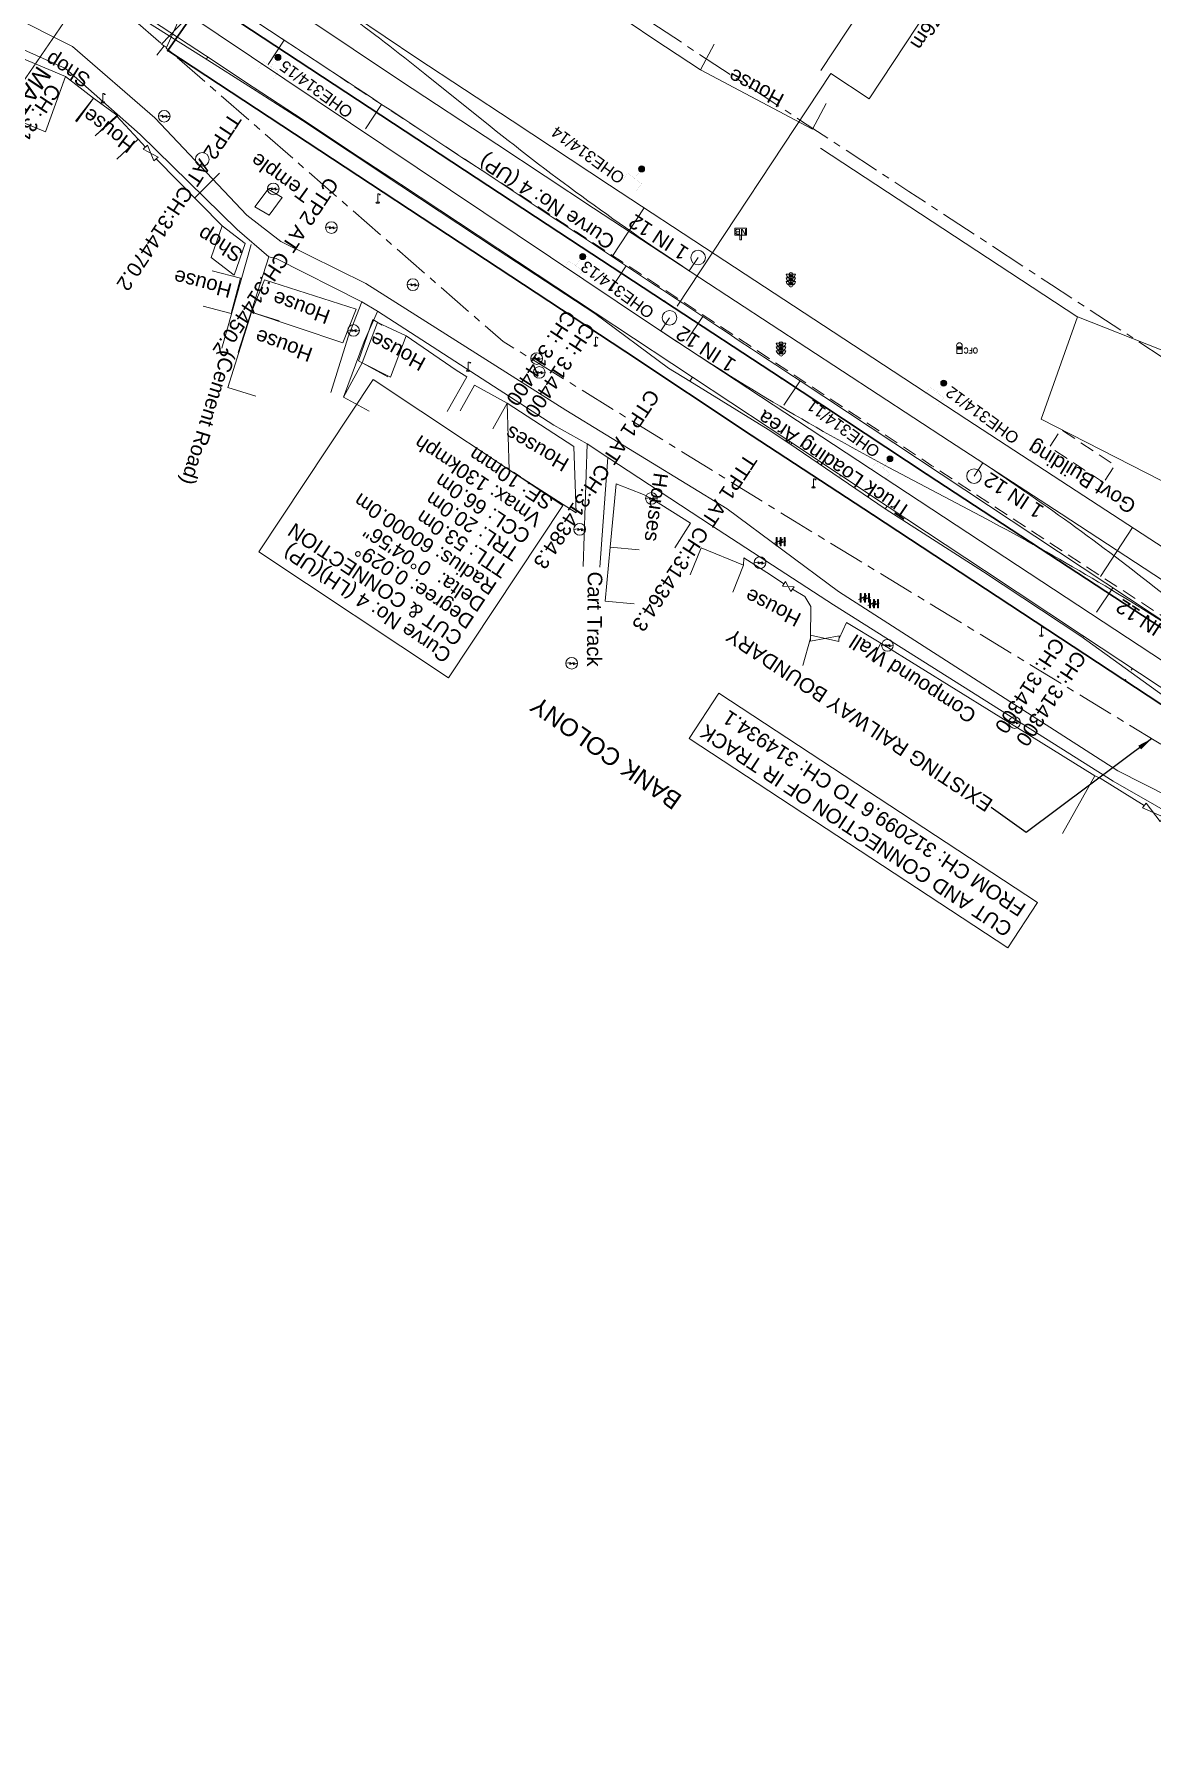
# Model space of a CAD drawing. Header units: metres. Extents: x 628572 to 650094, y 3375792 to 3391117.
# Drawn here: x 633072.2 to 633263.8, y 3388034.6 to 3388325.9 of the extents above; entities that cross this region are included whole.
import ezdxf
from ezdxf.enums import TextEntityAlignment as Align

# ---------------------------------------------------------------- set-up
doc = ezdxf.new("R2010")
doc.units = ezdxf.units.M
doc.header["$MEASUREMENT"] = 0
for name, pattern in [('CENTER', [2, 1.25, -0.25, 0.25, -0.25]), ('DASHED', [0.75, 0.5, -0.25]), ('PHANTOM2', [1.25, 0.625, -0.125, 0.125, -0.125, 0.125, -0.125])]:
    doc.linetypes.add(name, pattern=pattern)
for name, color, linetype, lineweight in [('Arch', 7, 'Continuous', 0), ('Cart Track', 34, 'Continuous', 0), ('Commercial Building Pucca', 251, 'Continuous', 0), ('Compound Wall', 251, 'Continuous', 0), ('DFCC BOUNDARY', 6, 'CENTER', 0), ('Electric Pole', 251, 'Continuous', 0), ('Existing Chainage', 7, 'Continuous', 0), ('Existing IR Track', 143, 'Continuous', 0), ('Existing Railway Boundary', 7, 'CENTER', 0), ('Gate', 251, 'Continuous', 0), ('Grill', 251, 'Continuous', 0), ('Hut', 251, 'Continuous', 0), ('Lamp_Post', 7, 'Continuous', 0), ('MATCH LINE', 7, 'Continuous', 0), ('Name Board', 251, 'Continuous', 0), ('Ofc Pillar', 7, 'Continuous', 0), ('OHE MAST', 8, 'Continuous', 0), ('Parking Area', 251, 'Continuous', 30), ('PROPOSED DFCC TOE LINE', 239, 'Continuous', 0), ('PROPOSED DFCC TOE SLOPES', 239, 'Continuous', 0), ('PROPOSED FORMATION LINE - PLAN', 187, 'Continuous', 0), ('Religious_Place', 251, 'Continuous', 0), ('Residential Building Pucca', 251, 'Continuous', 0), ('Residential Building Semipucca', 251, 'Continuous', 0), ('Sign Board', 251, 'Continuous', 0), ('Subroad Edge', 34, 'Continuous', 0), ('Text', 251, 'Continuous', 0), ('Transformer', 251, 'Continuous', 0), ('Village Name', 251, 'Continuous', 0), ('Water Logged Area', 5, 'Continuous', 0), ('Well', 5, 'Continuous', 0)]:
    doc.layers.add(name, color=color, linetype=linetype, lineweight=lineweight)
for name, color, linetype in [('Cut & Conn', 190, 'Continuous'), ('Cut & Conn curves up', 192, 'Continuous'), ('IR PROPOSALS', 190, 'Continuous')]:
    doc.layers.add(name, color=color, linetype=linetype)
doc.styles.add('NB', font='swissbo.ttf', dxfattribs={"height": 1.5})
doc.styles.add('notes', font='romans.shx', dxfattribs={"height": 2})
doc.styles.get("Standard").update_dxf_attribs({"font": 'arial.ttf'})
doc.styles.add('Style-Arial', font='arial.ttf')
doc.styles.add('Text', font='arial.ttf', dxfattribs={"height": 2})
doc.styles.add('Vill txt', font='arial.ttf', dxfattribs={"height": 3})
doc.dimstyles.new('ISO-25', dxfattribs={"dimtxt": 2.5, "dimasz": 2.5, "dimexe": 1.25, "dimexo": 0.625, "dimtad": 1, "dimtxsty": 'Standard', "dimcen": 2.5, "dimadec": 0, "dimazin": 0, "dimtfac": 1, "dimtmove": 0, "dimatfit": 3, "dimfxl": 1, "dimarcsym": 0})

# ---------------------------------------------------------------- blocks, each defined once
blk = doc.blocks.new('GT')
at = {"layer": 'Gate'}
for p, q in [((-0.5, -0.5), (-0.5, 0.5)), ((-0.5, 0.5), (0.5, -0.5)), ((0.5, 0.5), (0.5, -0.5))]:
    blk.add_line(p, q, dxfattribs=at)
at = {"layer": 'Gate', "flags": 128}
blk.add_lwpolyline([(0.5, 0.5), (-0.5, -0.5)], dxfattribs=at)
blk = doc.blocks.new('EP')
blk.add_hatch(color=8).paths.add_polyline_path([(0.31, -0.24), (0.31, 0), (-0.31, -0.19), (-0.31, 0.07), (-0.93, -0.01), (-0.21, 0.16), (-0.21, -0.05), (0.43, 0.15), (0.41, -0.1), (0.94, -0.01)])
at = {"color": 8}
for p, q in [((-0.93, -0.01), (-0.21, 0.16)), ((-0.31, 0.07), (-0.93, -0.01)), ((-0.31, -0.19), (-0.31, 0.07)), ((0.31, 0), (-0.31, -0.19)), ((-0.21, 0.16), (-0.21, -0.05)), ((-0.21, -0.05), (0.43, 0.15)), ((0.31, -0.24), (0.31, 0)), ((0.43, 0.15), (0.41, -0.1)), ((0.94, -0.01), (0.31, -0.24)), ((0.41, -0.1), (0.94, -0.01))]:
    blk.add_line(p, q, dxfattribs=at)
blk.add_circle((0, 0), 1, dxfattribs=at)
blk = doc.blocks.new('LP')
at = {"flags": 128}
for points in [[(0, 0), (0, 1.5)], [(0.25, 1.35), (0.44, 1.35)]]:
    blk.add_lwpolyline(points, dxfattribs=at)
for centre, radius, start, end in [((0.07, 0.99), 0.519, 57.6425, 97.3165), ((0.34, 1.33), 0.094, 11.7012, 168.0476)]:
    blk.add_arc(centre, radius, start, end)
at = {"extrusion": (0, 0, -1)}
blk.add_ellipse((0, 0.01), major_axis=(0.308, 0), ratio=0.400495, dxfattribs=at)
blk.add_ellipse((0.35, 1.36), major_axis=(0.0017, 0.0438), ratio=0.461056, start_param=1.74022, end_param=4.575836)
blk = doc.blocks.new('NB')
for p, q in [((-0.98, 0.82), (-0.98, 1.98)), ((-0.98, 1.98), (0.98, 1.98)), ((-0.98, 0.82), (0.98, 0.82)), ((-0.13, 0.82), (-0.13, 0)), ((-0.13, 0), (0.13, 0)), ((0.13, 0.82), (0.13, 0)), ((0.98, 1.98), (0.98, 0.82))]:
    blk.add_line(p, q)
at = {"style": 'NB', "width": 1.025371}
blk.add_text('NB', height=0.988, rotation=180, dxfattribs=at).set_placement((-0.02, 1.38), align=Align.MIDDLE_CENTER)
blk = doc.blocks.new('OFC')
at = {"ltscale": 5}
for p, q in [((-0.46, 0), (-0.46, 1.23)), ((-0.46, 0), (0.46, 0)), ((0.46, 0), (0.46, 1.23))]:
    blk.add_line(p, q, dxfattribs=at)
at = {"extrusion": (-1, -8.21066e-11, 0), "elevation": 0.34, "flags": 128}
blk.add_lwpolyline([(-1.13, 1.23), (-1.13, 0), (-0.77, 0), (-0.77, 1.23), (-1.13, 1.23)], close=True, dxfattribs=at)
at = {"extrusion": (-2.00765e-10, 1, 0), "elevation": 1.13, "flags": 128}
blk.add_lwpolyline([(-0.38, 1.23), (-0.38, 0), (0.34, 0), (0.34, 1.23), (-0.38, 1.23)], close=True, dxfattribs=at)
at = {"flags": 128}
blk.add_lwpolyline([(0.38, 1.13), (0.38, 0.77), (-0.34, 0.77), (-0.34, 1.13), (0.38, 1.13)], close=True, dxfattribs=at)
at = {"elevation": 1.23, "flags": 128}
blk.add_lwpolyline([(0.38, 0.77), (0.38, 1.13), (-0.34, 1.13), (-0.34, 0.77), (0.38, 0.77)], close=True, dxfattribs=at)
at = {"extrusion": (-8.0306e-11, -1, 0), "elevation": -0.77, "flags": 128}
blk.add_lwpolyline([(-0.34, 1.23), (-0.34, 0), (0.38, 0), (0.38, 1.23), (-0.34, 1.23)], close=True, dxfattribs=at)
at = {"extrusion": (1, -3.28427e-10, 0), "elevation": 0.38, "flags": 128}
blk.add_lwpolyline([(0.77, 1.23), (0.77, 0), (1.13, 0), (1.13, 1.23), (0.77, 1.23)], close=True, dxfattribs=at)
at = {"ltscale": 5}
blk.add_arc((0, 1.36), 0.48, 343.8979, 196.1021, dxfattribs=at)
at = {"ltscale": 5, "style": 'notes'}
blk.add_text('OFC', height=0.246, rotation=0, dxfattribs=at).set_placement((-0.33, 0.84))
at = {"style": 'notes'}
blk.add_text('OFC', height=0.937, rotation=180, dxfattribs=at).set_placement((3.18, 0.99, -359.18))
blk = doc.blocks.new('SIG')
for color, points in [(1, [(-0.22, 0.42, 0.180295), (-0.01, 0.33, -0.00255), (0.01, 0.33, -0.00255), (0.02, 0.33, 0.180295), (0.23, 0.42, -0.002654), (0.25, 0.44, 0.184495), (0.33, 0.65, 1.000001), (-0.32, 0.65, 0.184495), (-0.24, 0.44, -0.002654)]), (2, [(0.23, -0.23, -0.002654), (0.25, -0.21, 0.184495), (0.33, 0.01, 1.000001), (-0.32, 0.01, 0.184495), (-0.24, -0.21, -0.002654), (-0.22, -0.23, 0.180295), (-0.01, -0.32, -0.00255), (0.01, -0.32, -0.00255), (0.02, -0.32, 0.180295)]), (3, [(0.23, -0.88, -0.002654), (0.25, -0.86, 0.184495), (0.33, -0.64, 1.000001), (-0.32, -0.64, 0.184495), (-0.24, -0.86, -0.002654), (-0.22, -0.88, 0.395599)])]:
    blk.add_hatch(color=color).paths.add_polyline_path(points)
for p, q in [((-0.31, 0.98), (-0.32, -0.9)), ((0.33, -0.9), (0.32, 0.98))]:
    blk.add_line(p, q)
at = {"flags": 128}
for points in [[(-0.31, 0.98), (-0.81, 0.98, 0.198758), (-0.42, 0.41, 0.003814), (-0.31, 0.39)], [(-0.31, 0.33), (-0.81, 0.33, 0.198758), (-0.42, -0.23, 0.003727), (-0.32, -0.26)], [(0.32, 0.98), (0.82, 0.98, -0.198758), (0.44, 0.41, -0.003814), (0.32, 0.39)], [(0.32, 0.33), (0.82, 0.33, -0.198758), (0.44, -0.23, -0.003727), (0.33, -0.26)], [(-0.32, -0.32), (-0.81, -0.32, 0.198758), (-0.42, -0.88, 0.003639), (-0.32, -0.9)], [(0.33, -0.32), (0.82, -0.32, -0.198758), (0.44, -0.88, -0.003639), (0.33, -0.9)]]:
    blk.add_lwpolyline(points, format="xyb", dxfattribs=at)
for centre, radius, start, end in [((0.01, 0.91), 0.324, 12.4049, 167.5951), ((0.01, 0.81), 0.357, 27.7578, 152.2422), ((0.01, -0.9), 0.324, 181.4572, 358.5428)]:
    blk.add_arc(centre, radius, start, end)
blk = doc.blocks.new('TRF')
blk.add_hatch(color=256).paths.add_polyline_path([(-0.18, -0.39), (0.02, 0.04), (-0.98, -0.29), (0.38, 0.42), (0.22, -0.04), (0.98, 0.09)])
for p, q in [((-0.69, 0.72), (-0.69, -0.72)), ((-0.52, 0.72), (-0.69, 0.72)), ((-0.52, -0.72), (-0.52, 0.72)), ((0, 0.72), (0, -0.72)), ((0.17, 0.72), (0, 0.72)), ((0.17, -0.72), (0.17, 0.72)), ((0.7, 0.72), (0.7, -0.72)), ((0.87, 0.72), (0.7, 0.72)), ((0.87, -0.72), (0.87, 0.72)), ((-0.69, -0.72), (-0.52, -0.72)), ((0, -0.72), (0.17, -0.72)), ((0.7, -0.72), (0.87, -0.72))]:
    blk.add_line(p, q)
at = {"flags": 128}
blk.add_lwpolyline([(0.22, -0.04), (0.38, 0.42), (-0.98, -0.29), (0.02, 0.04), (-0.18, -0.39), (0.98, 0.09), (0.22, -0.04)], close=True, dxfattribs=at)
blk = doc.blocks.new('OHE MAST')
h = blk.add_hatch(color=256)
edge = h.paths.add_edge_path()
edge.add_arc((0, 0), 0.514, 0, 360)
at = {"const_width": 0.01, "flags": 128}
for points in [[(1.5, 3.5), (1.5, 2), (-1.5, 2), (-1.5, 3.5)], [(0, 2), (0, 0)]]:
    blk.add_lwpolyline(points, dxfattribs=at)
blk.add_circle((0, 0), 0.514)

msp = doc.modelspace()

# ---------------------------------------------------------------- linework, layer by layer
at = {"layer": 'Arch', "flags": 128}
msp.add_lwpolyline([(633099.8246, 3388297.877), (633104.0179, 3388302.058)], dxfattribs=at)
at = {"layer": 'Cart Track', "flags": 128}
for points in [[(633166.3289, 3388234.6093), (633166.9795, 3388255.6523)], [(633170.5393, 3388253.334), (633169.1699, 3388234.5261)]]:
    msp.add_lwpolyline(points, dxfattribs=at)
at = {"layer": 'Commercial Building Pucca', "flags": 128}
for points in [[(633063.8147, 3388313.4538), (633067.2724, 3388322.9686), (633077.6181, 3388318.6578), (633074.1602, 3388309.1425), (633063.8147, 3388313.4538)], [(633104.4542, 3388293.0199), (633108.398, 3388290.0156), (633106.5106, 3388284.5857), (633102.5581, 3388287.5966), (633104.4542, 3388293.0199)]]:
    msp.add_lwpolyline(points, close=True, dxfattribs=at)
msp.add_lwpolyline([(633076.0719, 3388314.3563), (633077.6181, 3388318.6578), (633082.4158, 3388314.9275), (633079.3467, 3388310.9802)], dxfattribs=at)
at = {"layer": 'Compound Wall', "flags": 128}
for points in [[(633148.986, 3388344.9446), (633164.2392, 3388334.3175), (633166.7471, 3388332.8503), (633174.3478, 3388327.8187), (633178.4116, 3388325.0474), (633186.4232, 3388319.7739)], [(633091.3002, 3388306.5288), (633090.0463, 3388307.9169)], [(633104.4542, 3388293.0199), (633093.1151, 3388304.5047)], [(633207.0042, 3388306.3643), (633250.9231, 3388277.5091), (633308.6986, 3388254.6407)], [(633131.881, 3388275.9958), (633130.245, 3388276.981), (633127.8225, 3388269.8961), (633128.4515, 3388269.5601)], [(633143.0045, 3388261.2137), (633146.3573, 3388267.1778), (633144.5664, 3388268.3129), (633135.9948, 3388274.1805)], [(633200.7237, 3388231.6538), (633198.4258, 3388233.199), (633197.1449, 3388234.0311), (633193.8531, 3388236.1183), (633193.808, 3388234.8863)], [(633205.286, 3388222.3385), (633205.3184, 3388227.7775), (633204.2936, 3388229.4815), (633202.1887, 3388230.7477)], [(633262.4689, 3388193.6573), (633254.8975, 3388198.3124), (633253.9996, 3388198.7545), (633243.1411, 3388205.4851), (633217.351, 3388221.4706), (633211.4622, 3388225.058), (633210.16, 3388222.2901)], [(633203.9609, 3388217.642), (633205.286, 3388222.3385)], [(633215.7708, 3388218.4867), (633217.351, 3388221.4706)], [(633253.9996, 3388198.7545), (633248.4393, 3388188.8629)]]:
    msp.add_lwpolyline(points, dxfattribs=at)
at = {"layer": 'Cut & Conn', "linetype": 'Continuous', "lineweight": 0, "flags": 128}
for points in [[(633170.9149, 3388282.0105), (633173.674, 3388286.1803)], [(633254.2894, 3388226.7995), (633257.0503, 3388230.9681)]]:
    msp.add_lwpolyline(points, dxfattribs=at)
at = {"layer": 'Cut & Conn curves up', "lineweight": 0, "flags": 128}
for points in [[(633115.0897, 3388324.8958), (633112.3349, 3388320.7232)], [(633131.7796, 3388313.8754), (633129.024, 3388309.7033)], [(633186.8026, 3388277.491), (633184.0424, 3388273.3219)], [(633203.4778, 3388266.4486), (633200.7169, 3388262.2799)]]:
    msp.add_lwpolyline(points, dxfattribs=at)
at = {"layer": 'Cut & Conn curves up', "lineweight": 0}
msp.add_lwpolyline([(633143.2273, 3388215.5452), (633110.7159, 3388237.1488), (633130.3461, 3388266.6904), (633162.8575, 3388245.0868)], close=True, dxfattribs=at)
at = {"layer": 'DFCC BOUNDARY', "ltscale": 5, "flags": 128}
msp.add_lwpolyline([(634429.4889, 3387513.4105), (634426.1895, 3387508.3988), (634419.7931, 3387512.5211), (634404.4991, 3387522.3747), (634378.1359, 3387539.6578), (634351.712, 3387556.981), (634335.9664, 3387567.3032), (634320.2886, 3387577.5811), (634304.8024, 3387587.7611), (634289.3462, 3387597.9214), (634272.346, 3387609.0946), (634255.2778, 3387620.3125), (634239.2043, 3387630.8892), (634222.9323, 3387641.5963), (634207.0037, 3387652.0409), (634191.0838, 3387662.4797), (634175.1238, 3387673.0005), (634159.2052, 3387683.4942), (634142.3072, 3387694.5871), (634125.4714, 3387705.639), (634108.1406, 3387717.0123), (634090.8156, 3387728.3817), (634074.7588, 3387738.9565), (634058.5467, 3387749.6288), (634041.5346, 3387760.8181), (634024.4481, 3387772.0564), (634009.347, 3387782.0356), (633994.1171, 3387792.0999), (633978.7581, 3387802.1521), (633963.4261, 3387812.1867), (633948.4915, 3387821.9886), (633933.5729, 3387831.7799), (633915.6253, 3387843.5591), (633881.1974, 3387866.1587), (633864.6302, 3387877.0361), (633849.6344, 3387886.8809), (633834.5936, 3387896.7552), (633829.2074, 3387900.2982), (633839.0778, 3387915.3506), (633828.4043, 3387922.4271), (633812.2617, 3387933.1296), (633797.354, 3387942.9725), (633782.5264, 3387952.7625), (633765.3231, 3387964.1776), (633748.0988, 3387975.6067), (633732.5065, 3387985.9713), (633716.8561, 3387996.3745), (633699.5737, 3388007.8273), (633682.3675, 3388019.2296), (633666.2722, 3388029.8685), (633650.3556, 3388040.3891), (633634.8738, 3388050.6626), (633627.3024, 3388055.6866), (633627.2813, 3388055.7179), (633609.8973, 3388067.2236), (633602.2022, 3388055.5281), (633595.2427, 3388060.098), (633578.8436, 3388070.8663), (633564.5675, 3388080.2056), (633547.4844, 3388091.4779), (633530.0073, 3388102.9177), (633512.5564, 3388114.3403), (633498.9838, 3388123.2488), (633478.7149, 3388136.5747), (633475.9757, 3388132.3917), (633466.8512, 3388138.3907), (633450.5143, 3388149.1452), (633434.7232, 3388159.4875), (633418.1779, 3388170.3241), (633402.6228, 3388180.5383), (633386.7801, 3388190.9414), (633369.5535, 3388202.2641), (633352.3136, 3388213.5955), (633333.4781, 3388225.9568), (633314.6789, 3388238.2943), (633299.7464, 3388248.1103), (633284.7932, 3388257.9399), (633265.7087, 3388270.4181), (633246.5851, 3388282.9206), (633234.3751, 3388290.9157), (633222.1433, 3388298.9251), (633203.8791, 3388310.9031), (633185.6706, 3388322.8445), (633169.1062, 3388333.7518), (633152.7043, 3388344.5522), (633136.6526, 3388355.3307), (633120.6995, 3388366.0431), (633093.1881, 3388384.8291), (633088.3444, 3388388.1366), (633069.1887, 3388401.33), (633056.4484, 3388410.1094), (633046.7317, 3388416.8512), (633039.4302, 3388421.8772), (633030.212, 3388428.258), (633012.2457, 3388440.688), (632996.9051, 3388451.2537), (632992.1416, 3388454.565), (632977.2134, 3388464.8591), (632959.2754, 3388477.1351), (632957.0223, 3388478.7144), (632938.3558, 3388491.398), (632925.836, 3388499.7971), (632902.7424, 3388515.0273), (632890.8353, 3388522.8009), (632885.7488, 3388525.9863), (632868.7141, 3388537.1993), (632847.8113, 3388559.867)], dxfattribs=at)
at = {"layer": 'Existing Chainage', "color": 7, "linetype": 'Continuous', "lineweight": 13, "flags": 128}
for points in [[(633171.289, 3388287.7616), (633176.7794, 3388296.1196)], [(633254.9553, 3388232.943), (633260.4242, 3388241.3151)]]:
    msp.add_lwpolyline(points, dxfattribs=at)
at = {"layer": 'Existing IR Track', "color": 88, "linetype": 'DASHED', "ltscale": 5, "flags": 128}
msp.add_lwpolyline([(633655.2558, 3387968.8454), (633651.3204, 3387971.3978), (633618.9693, 3387992.5343), (633588.2438, 3388012.7388), (633555.5721, 3388034.1031), (633524.2034, 3388054.4683), (633489.5286, 3388078.1213), (633461.7389, 3388095.8322), (633429.7692, 3388117.3358), (633397.98, 3388138.1201), (633365.2232, 3388159.5832), (633331.9342, 3388181.5017), (633305.6101, 3388199.5599), (633293.819, 3388207.6162), (633281.4239, 3388215.7519), (633264.447, 3388226.8212), (633226.0824, 3388251.9169), (633201.4886, 3388268.1225), (633165.1673, 3388291.9881), (633131.8644, 3388313.7708), (633100.0164, 3388334.8736), (633069.8468, 3388355.0655), (633066.6826, 3388357.1272), (633052.312, 3388366.5682), (633049.0719, 3388368.7399), (633046.1212, 3388370.658), (633034.399, 3388378.4057), (633025.0907, 3388384.5662), (633008.4566, 3388395.4793), (632989.5886, 3388407.849), (632964.854, 3388424.1264), (632944.356, 3388437.5642), (632916.4413, 3388455.8732), (632896.2201, 3388469.1828), (632879.7564, 3388480.0129), (632866.3179, 3388488.8026), (632862.5514, 3388491.262), (632858.682, 3388493.7589), (632841.7019, 3388504.9599)], dxfattribs=at)
at = {"layer": 'Existing IR Track', "flags": 128}
for points in [[(633387.6524, 3388157.7349), (633371.9809, 3388168.0437), (633354.5789, 3388179.482), (633337.3728, 3388190.7916), (633318.5254, 3388203.1652), (633299.7184, 3388215.5124), (633284.7778, 3388225.3389), (633269.6304, 3388235.3013), (633250.8001, 3388247.6018), (633232.0722, 3388259.8341), (633219.447, 3388268.1089), (633207.4867, 3388275.9479), (633188.9466, 3388288.1269), (633170.8125, 3388300.0392), (633154.1531, 3388311.0423), (633137.8355, 3388321.8196), (633121.512, 3388332.8351), (633105.4526, 3388343.6732), (633073.3288, 3388365.7227), (633059.2773, 3388375.4418)], [(633385.0584, 3388153.7896), (633369.2156, 3388164.1927), (633351.9773, 3388175.5232), (633334.7374, 3388186.8546), (633315.9206, 3388199.2036), (633297.1214, 3388211.5411), (633282.1688, 3388221.3703), (633267.2484, 3388231.1783), (633248.1968, 3388243.635), (633229.0745, 3388256.1367), (633216.8452, 3388264.1444), (633204.6135, 3388272.1538), (633186.3303, 3388284.1442), (633168.0968, 3388296.1019), (633151.5075, 3388307.0257), (633134.9851, 3388317.9053), (633118.8136, 3388328.7643), (633102.757, 3388339.5462), (633075.1428, 3388358.4025)]]:
    msp.add_lwpolyline(points, dxfattribs=at)
at = {"layer": 'Existing Railway Boundary', "ltscale": 5, "flags": 128}
msp.add_lwpolyline([(631983.38, 3389039.032), (631997.7807, 3389029.4226), (631998.0481, 3389028.4172), (632017.689, 3389013.381), (632054.7643, 3388986.9088), (632106.6339, 3388955.856), (632154.9467, 3388925.0992), (632230.8669, 3388875.9972), (632261.2753, 3388857.0709), (632290.5359, 3388840.2738), (632385.6616, 3388776.6365), (632400.5735, 3388766.5357), (632397.5375, 3388762.1235), (632395.5364, 3388759.1088), (632389.2973, 3388750.367), (632386.7075, 3388746.9674), (632380.0799, 3388739.4039), (632361.8258, 3388715.063), (632365.1364, 3388712.5802), (632373.8273, 3388706.8724), (632388.4278, 3388697.2834), (632403.5607, 3388687.3436), (632418.7904, 3388677.3402), (632434.5002, 3388667.0345), (632450.2517, 3388656.7014), (632466.7864, 3388645.8571), (632483.3195, 3388635.0137), (632501.7611, 3388622.9148), (632520.2525, 3388610.7831), (632536.8197, 3388599.9238), (632553.3588, 3388589.0829), (632565.8495, 3388580.885), (632578.4671, 3388572.604), (632596.9196, 3388560.5289), (632615.4939, 3388548.3741), (632635.6038, 3388535.295), (632652.8405, 3388523.9973), (632669.9946, 3388512.743), (632686.4084, 3388501.9869), (632696.8068, 3388495.1588), (632732.8678, 3388550.0585), (632815.552, 3388494.313), (632865.8266, 3388462.6693), (632954.7858, 3388408.1832), (633025.1519, 3388369.9037), (633056.7277, 3388353.8904), (633065.1399, 3388349.0145), (633088.5914, 3388328.9973), (633152.5885, 3388273.22), (633202.5468, 3388242.3953), (633264.4413, 3388204.6969), (633318.529, 3388171.7998), (633353.1394, 3388148.7029), (633406.9301, 3388112.3266), (633420.502, 3388103.4378), (633436.8123, 3388092.7008), (633466.2362, 3388073.356), (633479.8402, 3388064.4269), (633497.3225, 3388052.9837), (633514.7073, 3388041.6043), (633531.7969, 3388030.3277), (633546.129, 3388020.9518), (633562.4852, 3388010.2117), (633576.5949, 3388000.9466), (633594.4174, 3387989.2137), (633606.8568, 3387981.0241), (633607.7091, 3387982.3188), (633610.8424, 3387980.256), (633626.8506, 3387969.7582), (633642.9494, 3387959.201), (633660.1619, 3387947.8844), (633677.4438, 3387936.5221), (633693.0899, 3387926.2037), (633708.7685, 3387915.8637), (633726.0343, 3387904.4973), (633743.3468, 3387893.1002), (633758.2779, 3387883.3197), (633773.1647, 3387873.5681), (633789.2894, 3387862.9617), (633805.4356, 3387852.3412), (633820.4764, 3387842.4668), (633835.4704, 3387832.6232), (633852.0416, 3387821.7432), (633886.4734, 3387799.1411), (633904.4207, 3387787.3621), (633919.3393, 3387777.5707), (633934.3023, 3387767.7502), (633949.6629, 3387757.6969), (633964.9235, 3387747.7091), (633980.0551, 3387737.7098), (633995.2041, 3387727.6988), (634012.3387, 3387716.4289), (634029.3333, 3387705.2512), (634045.5362, 3387694.5849), (634061.6293, 3387683.9862), (634078.9907, 3387672.5929), (634096.3149, 3387661.224), (634113.1506, 3387650.1721), (634130.0059, 3387639.1072), (634145.8823, 3387628.6414), (634161.8963, 3387618.085), (634177.8703, 3387607.6107), (634193.7633, 3387597.1895), (634209.9993, 3387586.506), (634226.097, 3387575.9134), (634243.1652, 3387564.6955), (634260.1615, 3387553.5249), (634275.6177, 3387543.3646), (634291.1318, 3387533.1662), (634296.8083, 3387529.4449), (634291.9143, 3387522.0113), (634301.9583, 3387515.4268), (634317.7028, 3387505.1053), (634344.1271, 3387487.7818), (634370.6963, 3387470.3636), (634386.1901, 3387460.3813), (634401.9429, 3387450.229), (634426.4972, 3387434.0857), (634451.3792, 3387417.727), (634475.9114, 3387401.5928), (634500.3759, 3387385.5031), (634523.6732, 3387370.1555), (634547.0997, 3387354.7227), (634564.8006, 3387343.068), (634582.571, 3387331.3674), (634601.3879, 3387318.9723), (634620.2858, 3387306.5238), (634639.3106, 3387294.0156), (634658.1243, 3387281.6461), (634679.4814, 3387267.2836), (634702.026, 3387254.0413), (634712.9167, 3387246.4104), (634726.0042, 3387238.4627), (634737.8854, 3387230.0656), (634750.9438, 3387221.7267), (634764.9008, 3387212.4131), (634775.612, 3387204.6159), (634789.3703, 3387195.959), (634801.4607, 3387188.869), (634814.7172, 3387180.8194), (634815.4987, 3387180.2694), (634827.9598, 3387171.3498), (634840.5994, 3387164.128), (634854.2176, 3387155.5292), (634871.8787, 3387143.9515), (634877.6173, 3387139.7695), (634887.5373, 3387132.4757), (634902.4262, 3387121.5277), (634921.3448, 3387107.4791), (634940.6674, 3387093.1306), (634962.2421, 3387077.0753), (634984.1126, 3387060.8), (635000.5185, 3387048.6195), (635017.0238, 3387036.3652), (635035.7455, 3387022.426), (635054.4369, 3387008.5092), (635082.1937, 3386987.9155), (635109.8573, 3386967.3911), (635134.2436, 3386949.2611), (635158.5309, 3386931.2047), (635180.7563, 3386914.7058), (635202.7867, 3386898.3516), (635206.1213, 3386895.8016), (635211.1242, 3386892.0437), (635230.1367, 3386877.9281), (635249.207, 3386863.7701), (635270.9723, 3386847.61), (635292.819, 3386831.3895), (635313.1117, 3386816.3456), (635333.3618, 3386801.3334), (635352.372, 3386787.2182), (635371.5331, 3386772.9909), (635390.4616, 3386758.9197), (635409.8226, 3386744.527), (635427.2062, 3386731.6093), (635445.0434, 3386718.3546), (635461.6171, 3386706.0794), (635478.4695, 3386693.5976), (635493.4196, 3386682.4884), (635508.6023, 3386671.2062), (635518.0063, 3386664.2196), (635527.5618, 3386657.1206), (635543.461, 3386645.2907), (635559.7145, 3386633.1978), (635591.676, 3386610.2688), (635606.0755, 3386599.5015), (635620.6466, 3386588.6057), (635636.5434, 3386576.7606), (635652.3995, 3386564.9458), (635668.2493, 3386553.1365), (635683.9787, 3386541.4169), (635700.2614, 3386528.9886), (635716.7419, 3386516.4094), (635732.9183, 3386504.3569), (635749.0007, 3386492.3748), (635764.9276, 3386480.5277), (635780.91, 3386468.6394), (635796.8963, 3386456.7694), (635812.8908, 3386444.8934), (635829.3631, 3386432.6938), (635845.7912, 3386420.527), (635861.6814, 3386408.7334), (635877.6317, 3386396.8953), (635893.2055, 3386385.3425), (635908.8769, 3386373.7174), (635925.058, 3386361.6972), (635941.2668, 3386349.6564), (635956.6865, 3386338.1889), (635972.0823, 3386326.7391), (635987.7899, 3386315.0493), (636003.5308, 3386303.3347), (636019.0977, 3386291.765), (636034.6476, 3386280.2079), (636050.7681, 3386268.2256), (636066.8961, 3386256.2378), (636083.1084, 3386244.1987), (636099.3561, 3386232.1333), (636114.134, 3386221.1471), (636147.8198, 3386196.1265), (636166.7058, 3386182.1085), (636182.4635, 3386170.4111), (636198.2037, 3386158.7268), (636214.3364, 3386146.7471), (636230.3919, 3386134.8247), (636230.9614, 3386134.4025), (636228.154, 3386130.995), (636300.9317, 3386076.4069), (636382.1931, 3386014.4435), (636463.0816, 3385952.0584), (636544.2755, 3385889.3268), (636568.8921, 3385871.1182), (636613.4471, 3385839.7025), (636628.0709, 3385853.6506), (636650.5128, 3385835.4717), (636693.9069, 3385800.1065), (636686.7095, 3385790.4003), (636696.0629, 3385782.3378), (636710.473, 3385769.9165), (636766.0138, 3385726.4206), (636849.4668, 3385668.9836), (636931.64, 3385608.8479), (637013.8419, 3385548.1951), (637096.6082, 3385488.6336), (637121.9489, 3385470.2058), (637176.9181, 3385426.1737), (637258.1753, 3385363.4078), (637340.1494, 3385301.7514), (637422.2947, 3385241.0852), (637447.0788, 3385223.2045), (637528.2227, 3385160.8768), (637610.9552, 3385100.7612), (637694.8717, 3385041.953), (637753.3499, 3385002.2846), (637771.5944, 3384989.982), (637771.5944, 3384979.4924), (637852.0915, 3384922.0343), (637935.0162, 3384862.0714), (637993.4351, 3384821.4573), (638019.0158, 3384803.2052), (638102.4107, 3384745.0584), (638178.9785, 3384688.3398), (638237.6603, 3384636.8079), (638344.701, 3384557.2221), (638427.4112, 3384496.8586), (638508.4228, 3384435.5926), (638565.3238, 3384391.9743), (638589.782, 3384373.2765), (638631.8324, 3384337.8543), (638619.2503, 3384320.7689), (638700.6253, 3384258.2275), (638758.2306, 3384210.1286), (638748.4263, 3384194.4881), (638832.9819, 3384135.241), (638898.2751, 3384089.8354), (638910.685, 3384104.7359), (638994.0238, 3384045.8483), (639077.2216, 3383986.384), (639102.1383, 3383968.0886), (639159.8745, 3383926.5901), (639184.8741, 3383908.5552), (639242.6613, 3383867.4991), (639268.1519, 3383849.1332), (639327.9549, 3383811.5106), (639354.2186, 3383795.0507), (639414.5653, 3383756.9689), (639440.0428, 3383739.3736), (639498.3493, 3383699.1058), (639523.8465, 3383681.6785), (639574.9736, 3383646.7331), (639583.1624, 3383652.0276), (639689.1575, 3383571.5368), (639770.3529, 3383510.1038), (639826.8338, 3383467.0843), (639851.6063, 3383448.3401), (639907.8381, 3383405.1303), (639928.7552, 3383389.2727), (639932.4136, 3383385.8226), (639987.4639, 3383341.8457), (640012.7135, 3383323.0928), (640093.1273, 3383262.0565), (640171.8725, 3383196.1592), (640228.3322, 3383153.381), (640311.5957, 3383095.2106), (640394.8641, 3383036.2274), (640477.4145, 3382977.0386), (640559.1827, 3382915.4685), (640665.4567, 3382835.3045), (640720.6935, 3382789.5682), (640744.1896, 3382769.9043), (640801.5333, 3382727.7921), (640884.497, 3382668.355), (640967.4181, 3382609.4811), (641049.3321, 3382547.9775), (641130.842, 3382487.0083), (641212.6929, 3382426.3203), (641295.2397, 3382366.2732), (641377.1032, 3382305.6407), (641458.6913, 3382244.4694), (641539.788, 3382182.3426), (641622.1383, 3382122.0097), (641702.364, 3382062.6427), (641784.5528, 3382001.6936), (641867.0132, 3381941.5198), (641973.939, 3381862.1361), (642047.1447, 3381806.5386), (642111.3474, 3381756.247), (642135.5451, 3381737.1522), (642191.6481, 3381692.8805), (642216.3665, 3381674.0919), (642297.8377, 3381612.4104), (642380.4062, 3381552.4772), (642463.3246, 3381492.4122), (642545.7114, 3381431.7783), (642627.5896, 3381371.9523), (642710.042, 3381311.7191), (642794.2249, 3381254.3826), (642875.8129, 3381193.2771), (642956.3456, 3381130.3141), (643036.4583, 3381067.3443), (643117.185, 3381004.8095), (643172.4593, 3380960.8682), (643197.158, 3380942.1115), (643255.3116, 3380901.5691), (643282.0179, 3380885.9855), (643340.0019, 3380844.3971), (643414.9945, 3380785.1482), (643451.8986, 3380756.7808), (643532.8037, 3380694.4612), (643535.2972, 3380692.6635), (643551.2784, 3380680.8194), (643567.3357, 3380668.919), (643583.0638, 3380657.2952), (643598.7082, 3380645.7333), (643614.3081, 3380634.1892), (643630.1523, 3380622.4653), (643650.0814, 3380608.0318), (643669.585, 3380593.9065), (643682.7179, 3380584.1884), (643695.5222, 3380574.7117), (643709.3225, 3380564.4893), (643722.9637, 3380554.3847), (643737.887, 3380543.3483), (643752.8235, 3380532.3022), (643768.2592, 3380520.8389), (643783.7331, 3380509.3472), (643799.7855, 3380497.4973), (643815.9413, 3380485.5714), (643832.7782, 3380473.1288), (643849.7289, 3380460.6021), (643866.059, 3380448.5159), (643882.3496, 3380436.4589), (643898.3816, 3380424.7148), (643914.2305, 3380413.1048), (643929.3278, 3380401.9147), (643944.4267, 3380390.7231), (643959.7518, 3380379.1349), (643975.3902, 3380367.3097), (643987.907, 3380358.1055), (644000.1603, 3380349.0958), (644017.4569, 3380336.3184), (644034.4669, 3380323.7528), (644046.4455, 3380314.9727), (644249.4258, 3380165.3983), (644621.007, 3379887.6965), (644676.9944, 3379845.4482), (644702.8645, 3379825.9912), (644738.6024, 3379799.4801), (644742.2817, 3379796.7418), (644771.2557, 3379773.8192), (644804.6479, 3379750.2058), (644834.554, 3379728.6172), (644848.5372, 3379718.5093), (644863.2911, 3379707.9396), (644878.1999, 3379697.2589), (644893.8111, 3379686.127), (644909.381, 3379675.0245), (644918.4816, 3379668.5863), (644935.1691, 3379656.7791), (644907.7997, 3379620.3367), (644936.8456, 3379598.666), (644961.4527, 3379618.4234), (645145.9779, 3379481.4776), (645154.4712, 3379493.1591), (645276.7247, 3379402.534), (645270.2115, 3379393.7381), (645468.3754, 3379252.8811), (645478.6859, 3379267.1096), (645498.5589, 3379252.3702), (645510.5872, 3379243.9988), (645510.5872, 3379243.9988), (645531.3517, 3379228.922), (645544.8911, 3379218.91), (645549.0311, 3379215.8257)], dxfattribs=at)
at = {"layer": 'Grill', "flags": 128}
msp.add_lwpolyline([(633094.4875, 3388323.8886), (633093.2734, 3388322.3247)], dxfattribs=at)
at = {"layer": 'Hut', "color": 88, "linetype": 'DASHED', "ltscale": 5, "flags": 128}
msp.add_lwpolyline([(633255.491, 3388249.0088), (633246.2574, 3388255.1035), (633248.1677, 3388258.1273), (633257.4013, 3388252.0326), (633255.491, 3388249.0088)], close=True, dxfattribs=at)
at = {"layer": 'IR PROPOSALS', "linetype": 'Continuous', "lineweight": 0}
for p, q in [((633184.4819, 3388285.3564), (633186.0118, 3388287.5968)), ((633179.5963, 3388275.0375), (633181.1262, 3388277.278)), ((633234.8186, 3388252.3813), (633233.2887, 3388250.1408))]:
    msp.add_line(p, q, dxfattribs=at)
at = {"layer": 'IR PROPOSALS', "linetype": 'Continuous', "lineweight": 0, "flags": 128}
for points in [[(633005.3366, 3388390.6501), (633017.9238, 3388382.2456, 0.00993225), (633037.4473, 3388369.7631, -0.01048092), (633058.0346, 3388356.5686), (633177.8795, 3388276.1671), (633464.7937, 3388087.4008), (633591.8294, 3388003.2666), (633707.3008, 3387929.2386), (633752.2019, 3387899.7159), (633755.1075, 3387899.6122)], [(633533.4897, 3388047.8857), (633203.4778, 3388266.4486), (633201.3934, 3388267.829), (633199.3091, 3388269.2094), (633197.2248, 3388270.5898), (633195.1404, 3388271.9701), (633193.056, 3388273.3504), (633190.9716, 3388274.7307), (633188.8871, 3388276.1109), (633186.8026, 3388277.491, 0.00027485), (633131.7796, 3388313.8754), (633129.6934, 3388315.2532), (633127.6073, 3388316.6308), (633125.5211, 3388318.0084), (633123.4349, 3388319.386), (633121.3486, 3388320.7635), (633119.2624, 3388322.1409), (633117.1761, 3388323.5184), (633115.0897, 3388324.8958), (633073.0479, 3388352.653)], [(633184.4819, 3388285.3564, -0.02388268), (633150.3877, 3388310.1215), (633139.2078, 3388319.0879, 0.01994288), (633110.8968, 3388339.9949)], [(633271.0355, 3388221.6977, 0.02339247), (633235.5146, 3388242.7197), (633218.7044, 3388251.6344, -0.02583303), (633179.596, 3388275.0378)], [(633234.8186, 3388252.3813, -0.02195036), (633266.1423, 3388229.5975), (633285.5716, 3388214.1173, 0.02195027), (633316.8951, 3388191.3336)]]:
    msp.add_lwpolyline(points, format="xyb", dxfattribs=at)
at = {"layer": 'IR PROPOSALS', "lineweight": 13, "flags": 128}
for points in [[(633207.0557, 3388319.6542), (633236.3199, 3388364.0624)], [(633182.4097, 3388279.2884), (633208.7645, 3388319.1705), (633215.3404, 3388314.8425), (633243.9883, 3388358.3008)]]:
    msp.add_lwpolyline(points, dxfattribs=at)
at = {"layer": 'IR PROPOSALS', "lineweight": 0}
msp.add_lwpolyline([(633244.1861, 3388177.0028), (633239.0747, 3388169.2338), (633184.4569, 3388205.1678), (633189.5683, 3388212.9368)], close=True, dxfattribs=at)
at = {"layer": 'IR PROPOSALS', "linetype": 'Continuous', "lineweight": 0}
for centre in [(633186.0118, 3388287.5968), (633181.1262, 3388277.278), (633233.2887, 3388250.1408)]:
    msp.add_circle(centre, 1.2487, dxfattribs=at)
at = {"layer": 'MATCH LINE', "linetype": 'PHANTOM2', "ltscale": 15, "const_width": 0.2}
msp.add_lwpolyline([(633110.181, 3388375.7841), (633052.4544, 3388291.6825)], dxfattribs=at)
at = {"layer": 'Parking Area', "flags": 128}
msp.add_lwpolyline([(633286.6803, 3388196.9569), (633215.8986, 3388243.5337), (633195.1146, 3388257.1462), (633173.4676, 3388271.5368), (633095.1274, 3388323.1055), (633101.3341, 3388332.0491), (633164.143, 3388290.6555), (633180.2683, 3388280.0863), (633200.2753, 3388266.9098), (633225.2371, 3388250.423), (633292.7737, 3388206.196)], dxfattribs=at)
at = {"layer": 'Parking Area'}
for p in [(633095.1274, 3388323.106), (633164.143, 3388290.655), (633180.2683, 3388280.086), (633173.4676, 3388271.537), (633200.2753, 3388266.91), (633195.1146, 3388257.146), (633225.2371, 3388250.423), (633215.8986, 3388243.534), (633263.4544, 3388225.352), (633259.2039, 3388215.153)]:
    msp.add_point(p, dxfattribs=at)
at = {"layer": 'PROPOSED DFCC TOE LINE', "lineweight": 0, "flags": 128}
msp.add_lwpolyline([(633385.0246, 3388134.4015), (633368.2568, 3388145.3042), (633351.7624, 3388156.6197), (633334.944, 3388167.4461), (633318.3842, 3388178.6628), (633301.7071, 3388189.7025), (633284.8012, 3388200.3967), (633267.8084, 3388210.9597), (633251.5902, 3388222.6922), (633234.9031, 3388233.7168), (633218.0576, 3388244.5022), (633201.5391, 3388255.7814), (633197.9923, 3388258.1343), (633184.574, 3388266.3853), (633180.964, 3388268.6422), (633168.2959, 3388278.0252), (633151.5624, 3388288.9772), (633134.872, 3388299.9942), (633126.3799, 3388305.6814), (633118.2399, 3388311.0999), (633109.6298, 3388316.6093), (633101.3534, 3388321.822), (633084.4566, 3388332.5289)], dxfattribs=at)
at = {"layer": 'PROPOSED DFCC TOE SLOPES', "flags": 128}
for points in [[(633101.9724, 3388321.9891), (633101.7127, 3388321.5957)], [(633101.9724, 3388321.9891), (633101.7127, 3388321.5957)], [(633110.2456, 3388316.3703), (633110.1736, 3388316.2613)], [(633110.2456, 3388316.3703), (633110.1736, 3388316.2613)], [(633118.6625, 3388310.9696), (633118.5933, 3388310.8647)], [(633118.6625, 3388310.9696), (633118.5933, 3388310.8647)], [(633126.9615, 3388305.3907), (633126.9163, 3388305.3222)], [(633126.9615, 3388305.3907), (633126.9163, 3388305.3222)], [(633135.3499, 3388299.9477), (633135.2262, 3388299.7605)], [(633135.3499, 3388299.9477), (633135.2262, 3388299.7605)], [(633143.6317, 3388294.3429), (633143.5715, 3388294.2518)], [(633143.6317, 3388294.3429), (633143.5715, 3388294.2518)], [(633152.0337, 3388288.9203), (633151.9176, 3388288.7447)], [(633152.0337, 3388288.9203), (633151.9176, 3388288.7447)], [(633160.3291, 3388283.3363), (633160.2844, 3388283.2687)], [(633160.3291, 3388283.3363), (633160.2844, 3388283.2687)], [(633168.3598, 3388278.1217), (633168.2959, 3388278.0252)], [(633168.3598, 3388278.1217), (633168.2959, 3388278.0252)], [(633185.0363, 3388267.0834), (633184.574, 3388266.3853)], [(633185.0362, 3388267.0834), (633184.574, 3388266.3852)], [(633201.7108, 3388256.0407), (633201.5391, 3388255.7814)], [(633201.7108, 3388256.0407), (633201.5391, 3388255.7814)], [(633202.0648, 3388255.8062), (633201.8898, 3388255.542)], [(633210.4021, 3388250.2846), (633210.2755, 3388250.0935)], [(633218.3855, 3388244.9973), (633218.0576, 3388244.5022)], [(633218.3855, 3388244.9973), (633218.0576, 3388244.5022)], [(633251.7347, 3388222.9105), (633251.5902, 3388222.6922)], [(633251.7347, 3388222.9105), (633251.5902, 3388222.6922)], [(633252.0887, 3388222.6761), (633251.9344, 3388222.4432)], [(633260.426, 3388217.1544), (633260.2348, 3388216.8656)]]:
    msp.add_lwpolyline(points, dxfattribs=at)
at = {"layer": 'PROPOSED FORMATION LINE - PLAN', "lineweight": 0, "flags": 128}
msp.add_lwpolyline([(633385.1317, 3388134.5632), (633368.4571, 3388145.6067), (633351.7825, 3388156.6501), (633335.1079, 3388167.6935), (633318.4332, 3388178.7369), (633301.7586, 3388189.7803), (633285.084, 3388200.8237), (633268.4093, 3388211.8671), (633251.7347, 3388222.9105), (633235.0601, 3388233.9539), (633218.3855, 3388244.9973), (633201.7108, 3388256.0407), (633198.1622, 3388258.3909), (633185.0362, 3388267.0834), (633181.4875, 3388269.433), (633168.3598, 3388278.1217), (633151.6797, 3388289.1545), (633134.9959, 3388300.1817), (633126.4681, 3388305.815), (633118.3083, 3388311.2035), (633109.7788, 3388316.8351), (633101.6181, 3388322.223), (633084.9277, 3388333.2425)], dxfattribs=at)
at = {"layer": 'Religious_Place', "flags": 128}
msp.add_lwpolyline([(633112.4834, 3388294.8593), (633114.7426, 3388297.9301), (633112.3277, 3388299.3503), (633110.0662, 3388296.2763), (633112.4834, 3388294.8593)], close=True, dxfattribs=at)
at = {"layer": 'Residential Building Pucca', "flags": 128}
for points in [[(633079.4693, 3388310.8788), (633082.4088, 3388314.9235), (633086.5716, 3388311.8982), (633082.8016, 3388308.5679)], [(633082.6819, 3388308.4614), (633086.3286, 3388311.8822), (633090.0473, 3388307.9179), (633086.4006, 3388304.4971)], [(633102.7354, 3388285.3348), (633107.5789, 3388284.0938), (633106.0231, 3388278.0217), (633101.1796, 3388279.2628)], [(633110.2001, 3388263.8525), (633105.4292, 3388265.3488), (633109.4771, 3388278.2555), (633114.248, 3388276.7592)], [(633129.6453, 3388261.2901), (633125.2531, 3388263.6793), (633128.4525, 3388269.5611), (633132.8447, 3388267.1719)], [(633145.2641, 3388261.3513), (633147.6912, 3388265.7227), (633153.288, 3388262.6153), (633150.8609, 3388258.2439)], [(633170.9252, 3388237.959), (633171.9556, 3388248.7885), (633176.6508, 3388246.9596)], [(633176.6508, 3388246.9596), (633178.0768, 3388246.2185), (633184.7075, 3388242.047), (633182.045, 3388237.8148)], [(633175.0662, 3388228.2242), (633170.0865, 3388228.674), (633170.9252, 3388237.959), (633175.9049, 3388237.5092)], [(633184.6324, 3388233.2022), (633186.5062, 3388237.8378), (633193.808, 3388234.8863), (633191.9342, 3388230.2507)]]:
    msp.add_lwpolyline(points, dxfattribs=at)
for points in [[(633109.4761, 3388278.2545), (633111.6915, 3388283.7903), (633127.4422, 3388278.7422), (633125.1465, 3388273.0057), (633109.4761, 3388278.2545)], [(633128.4525, 3388269.5611), (633131.06, 3388276.4669), (633135.9948, 3388274.1805), (633133.3168, 3388267.088), (633128.4525, 3388269.5611)], [(633153.285, 3388262.6173), (633164.7395, 3388255.2214), (633165.0956, 3388243.8354), (633153.6375, 3388251.2336), (633153.285, 3388262.6173)]]:
    msp.add_lwpolyline(points, close=True, dxfattribs=at)
at = {"layer": 'Residential Building Semipucca', "flags": 128}
msp.add_lwpolyline([(633207.9724, 3388314.0322), (633205.6344, 3388309.6124), (633186.4232, 3388319.7749), (633188.7611, 3388324.1946)], dxfattribs=at)
at = {"layer": 'Subroad Edge', "flags": 128}
for points in [[(633434.5572, 3388090.8958), (633431.6536, 3388093.2082), (633419.4226, 3388100.3139), (633409.4253, 3388105.4984), (633382.9501, 3388125.2631), (633358.7273, 3388140.2806), (633343.8377, 3388150.6537), (633293.05, 3388180.455), (633293.2532, 3388181.7089), (633257.9077, 3388199.583), (633210.0936, 3388230.3191), (633190.9847, 3388244.5335), (633163.3219, 3388261.4615), (633129.0815, 3388283.1311), (633114.493, 3388290.3781), (633108.6784, 3388294.9015), (633092.9266, 3388311.5487), (633078.8045, 3388323.8117), (633068.0239, 3388329.2055), (633061.9508, 3388328.446), (633053.2032, 3388334.3066), (633053.2223, 3388335.6696), (633056.1147, 3388340.6114), (633056.9208, 3388342.3043)], [(633382.5955, 3388121.0152), (633359.8637, 3388136.6924), (633342.1744, 3388147.996), (633337.2879, 3388151.7247), (633332.1491, 3388153.4404), (633292.1506, 3388177.7381), (633257.1585, 3388197.8041), (633209.2135, 3388228.0842), (633188.2785, 3388241.6417), (633170.5393, 3388253.334), (633166.9795, 3388255.6523), (633161.2697, 3388258.8407), (633131.0921, 3388278.3999), (633128.4083, 3388280.0341), (633113.7048, 3388287.4432), (633112.4578, 3388287.7473), (633107.0252, 3388292.4377), (633090.3784, 3388308.7319), (633077.5962, 3388320.0438), (633065.4376, 3388325.4347)], [(633109.412, 3388289.8325), (633104.3847, 3388272.0729)], [(633112.4638, 3388287.7173), (633107.2016, 3388271.3237)], [(633123.0561, 3388264.4805), (633126.0458, 3388273.9923), (633128.3953, 3388280.0361)], [(633125.2496, 3388263.6735), (633125.2301, 3388263.6853), (633128.7928, 3388273.1881), (633131.0911, 3388278.3709)]]:
    msp.add_lwpolyline(points, dxfattribs=at)
at = {"layer": 'Water Logged Area', "flags": 128}
msp.add_lwpolyline([(633251.0001, 3388277.4541), (633244.7708, 3388259.8966), (633267.9039, 3388248.0669)], dxfattribs=at)
at = {"layer": 'Well'}
msp.add_circle((633101.0451, 3388304.4371), 1.1705, dxfattribs=at)

# ---------------------------------------------------------------- block references
at = {"layer": 'Electric Pole'}
for p in [(633094.5196, 3388311.8366), (633113.2117, 3388299.3862), (633123.1752, 3388292.7455), (633137.1325, 3388282.9605), (633126.9599, 3388275.1042), (633158.3466, 3388270.2909), (633158.7944, 3388267.9139), (633178.0104, 3388246.3108), (633165.7214, 3388241.0114), (633196.613, 3388235.2851), (633218.448, 3388221.1145), (633164.3467, 3388218.0395), (633240.246, 3388207.8809)]:
    msp.add_blockref('EP', p, dxfattribs=at)
at = {"layer": 'Gate'}
for p, xscale, zscale, rotation in [((633096.1492, 3388326.3505), 5.940379197118347, 2.437289313380409, 55.9958025688047), ((633092.2036, 3388305.5078), 2.710602331263452, 1.646390698243723, 311.9958025688036), ((633201.4562, 3388231.2007), 1.722515892720444, 1.312446529470988, 147.9958025688037), ((633207.7235, 3388222.3153), 4.875217020815634, 2.207989361572114, 178.9958025688018), ((633263.9882, 3388192.4671), 3.834773135197239, 1.958257678447155, 141.9918337747067)]:
    msp.add_blockref('GT', p, dxfattribs=dict(at, xscale=xscale, zscale=zscale, rotation=rotation))
at = {"layer": 'Lamp_Post'}
for p in [(633083.9978, 3388314.2234), (633131.1125, 3388297.0309), (633168.4527, 3388272.4642), (633146.6124, 3388268.1798), (633205.7839, 3388248.1704), (633244.8411, 3388222.7636)]:
    msp.add_blockref('LP', p, dxfattribs=at)
at = {"layer": 'Name Board'}
msp.add_blockref('NB', (633193.308, 3388290.6453), dxfattribs=at)
at = {"layer": 'Ofc Pillar'}
msp.add_blockref('OFC', (633230.7866, 3388271.1436), dxfattribs=at)
at = {"layer": 'OHE MAST', "color": 2, "rotation": 143.3908318566117}
for p in [(633114.0173, 3388321.9212), (633176.3319, 3388302.7926), (633166.2318, 3388287.7593), (633228.1062, 3388266.0698), (633218.8933, 3388253.0985)]:
    msp.add_blockref('OHE MAST', p, dxfattribs=at)
at = {"layer": 'Sign Board'}
for p in [(633201.9015, 3388283.8017), (633200.2157, 3388271.9478)]:
    msp.add_blockref('SIG', p, dxfattribs=at)
at = {"layer": 'Transformer'}
for p in [(633200.0653, 3388238.9089), (633214.4985, 3388229.2548), (633216.0645, 3388228.2477)]:
    msp.add_blockref('TRF', p, dxfattribs=at)

# ---------------------------------------------------------------- texts
at = {"layer": 'Cart Track', "style": 'Text'}
msp.add_text('Cart Track', height=2.5, rotation=269.411958, dxfattribs=at).set_placement((633167.1089, 3388233.7655))
at = {"layer": 'Cut & Conn', "linetype": 'Continuous', "lineweight": 0, "char_height": 2.5, "attachment_point": 4, "line_spacing_factor": 0.6, "style": 'Style-Arial'}
for s, insert, rotation in [('CH: 314500', (633075.9359, 3388316.9828), 236.566068), ('CH: 314400', (633167.4786, 3388276.0904), 236.508561), ('CH: 314300', (633251.6388, 3388219.7603), 236.483978)]:
    msp.add_mtext(s, dxfattribs=dict(at, insert=insert, rotation=rotation))
at = {"layer": 'Cut & Conn curves up', "lineweight": 0, "style": 'Style-Arial'}
msp.add_text('Curve No: 4 (UP)', height=2.5, rotation=146.902585, dxfattribs=at).set_placement((633171.9849, 3388290.9133))
at = {"layer": 'Cut & Conn curves up', "lineweight": 0, "char_height": 2.5, "style": 'Style-Arial'}
for s, insert, attachment_point, rotation, line_spacing_factor in [('TTP2 AT CH:314470.2', (633106.8251, 3388311.9613), 4, 236.566068, 0.6), ('CTP2 AT CH:314450.2', (633123.5128, 3388300.9423), 4, 236.556519, 0.6), ('CTP1 AT CH:314384.3', (633178.5221, 3388264.567), 4, 236.493527, 0.6), ('Curve No: 4 (LH)(UP)\\PCUT & CONNECTION\\PDegree: 0.029%%D\\PDelta:  0%%D04\'56"\\PRadius: 60000.0m\\PTTL: 53.0m\\PTRL: 20.0m\\PCCL: 66.0m\\PVmax: 130kmph\\PSE: 10mm', (633161.4338, 3388246.277), 7, 146.396266, 0.84), ('TTP1 AT CH:314364.3', (633195.1952, 3388253.5259), 4, 236.483978, 0.6)]:
    msp.add_mtext(s, dxfattribs=dict(at, insert=insert, attachment_point=attachment_point, rotation=rotation, line_spacing_factor=line_spacing_factor))
at = {"layer": 'Existing Chainage', "color": 7, "lineweight": 0, "char_height": 2.5, "attachment_point": 4, "line_spacing_factor": 0.6, "style": 'Style-Arial'}
for s, insert, rotation in [('CH: 314400', (633164.2577, 3388278.1611), 236.698948), ('CH: 314300', (633247.951, 3388222.0106), 236.846326)]:
    msp.add_mtext(s, dxfattribs=dict(at, insert=insert, rotation=rotation))
at = {"layer": 'Existing Railway Boundary', "linetype": 'Continuous', "ltscale": 5}
msp.add_text('EXISTING RAILWAY BOUNDARY', height=2.5, rotation=146.5, dxfattribs=at).set_placement((633191.9237, 3388224.1547), align=Align.RIGHT)
at = {"layer": 'Hut', "color": 88, "linetype": 'DASHED', "ltscale": 5, "style": 'Text'}
msp.add_text('Govt Building', height=2.5, rotation=148.986828, dxfattribs=at).set_placement((633251.7569, 3388249.9352), align=Align.MIDDLE_CENTER)
at = {"layer": 'IR PROPOSALS', "linetype": 'Continuous', "lineweight": 0}
for p in [(633184.6135, 3388289.0359), (633192.7148, 3388269.8612), (633245.4778, 3388244.7626), (633268.1306, 3388223.0372)]:
    msp.add_text('1 IN 12', height=2.5, rotation=146.842818, dxfattribs=at).set_placement(p)
at = {"layer": 'IR PROPOSALS', "lineweight": 13, "insert": (633243.7727, 3388358.443), "char_height": 2.5, "width": 53.982498, "attachment_point": 4, "rotation": 236.60691, "line_spacing_factor": 0.648, "style": 'Style-Arial'}
msp.add_mtext('\\A1;\\pxsm1;SRJ AT {\\A0;CH:314386.076m\\P1 in 12 }', dxfattribs=at)
at = {"layer": 'IR PROPOSALS', "lineweight": 30, "insert": (633238.7174, 3388170.9651), "char_height": 2.5, "width": 70.806072, "attachment_point": 1, "rotation": 146.65833}
msp.add_mtext('\\pxql;CUT AND CONNECTION OF IR TRACK FROM CH: 312099.6 TO CH: 314934.1', dxfattribs=at)
at = {"layer": 'MATCH LINE', "linetype": 'Continuous'}
msp.add_text('MATCH LINE - 254', height=3, rotation=236.234519, dxfattribs=at).set_placement((633072.8518, 3388320.6652))
at = {"layer": 'OHE MAST'}
for s, p in [('OHE314/15', (633115.2422, 3388321.5718)), ('OHE314/14', (633161.8207, 3388310.2711)), ('OHE314/13', (633166.8544, 3388287.1891)), ('OHE314/12', (633229.4087, 3388265.6736)), ('OHE314/11', (633205.5626, 3388263.3739))]:
    msp.add_text(s, height=2, rotation=144, dxfattribs=at).set_placement(p, align=Align.RIGHT)
at = {"layer": 'Subroad Edge', "style": 'Text'}
msp.add_text('(Cement Road)', height=2.5, rotation=252.586945, dxfattribs=at).set_placement((633104.4597, 3388271.8881))
at = {"layer": 'Text'}
for s, rotation, p in [('Shop', 148.11415, (633082.1133, 3388318.6936)), ('House', 152.121968, (633200.9822, 3388315.4317)), ('House', 142.826021, (633089.8282, 3388307.3225)), ('Temple', 144.124983, (633119.9381, 3388298.9038)), ('Shop', 148.11415, (633108.2204, 3388288.7607)), ('House', 165.628728, (633106.3228, 3388283.0669)), ('House', 159.940113, (633123.1801, 3388278.482)), ('House', 160.250419, (633120.1802, 3388271.981)), ('House', 151.654615, (633139.5676, 3388270.226)), ('Houses', 149.667904, (633164.1333, 3388252.9304)), ('Houses', 262.14284, (633178.4393, 3388250.8329)), ('House', 153.190235, (633203.8963, 3388226.423)), ('Compound Wall', 147.23399, (633233.9181, 3388209.6862))]:
    msp.add_text(s, height=2.5, rotation=rotation, dxfattribs=at).set_placement(p)
at = {"layer": 'Text', "style": 'Text'}
msp.add_text('Truck Loading Area', height=2.5, rotation=146.248495, dxfattribs=at).set_placement((633222.6867, 3388244.6614))
at = {"layer": 'Village Name', "color": 7, "style": 'Vill txt'}
msp.add_text('BANK COLONY', height=3, rotation=145, dxfattribs=at).set_placement((633170.2057, 3388202.6649), align=Align.MIDDLE_CENTER)

# ---------------------------------------------------------------- leaders
at = {"layer": 'Existing Railway Boundary', "linetype": 'Continuous', "ltscale": 5}
msp.add_leader([(633263.6855, 3388205.0782), (633242.2032, 3388189.0479), (633236.2137, 3388193.3256)], dimstyle='ISO-25', override={"dimtxt": 3, "dimasz": 2.5, "dimgap": 0.625, "dimtad": 0, "dimdec": 3, "dimzin": 2, "dimtdec": 3}, dxfattribs=at)

doc.saveas('drawing.dxf')
